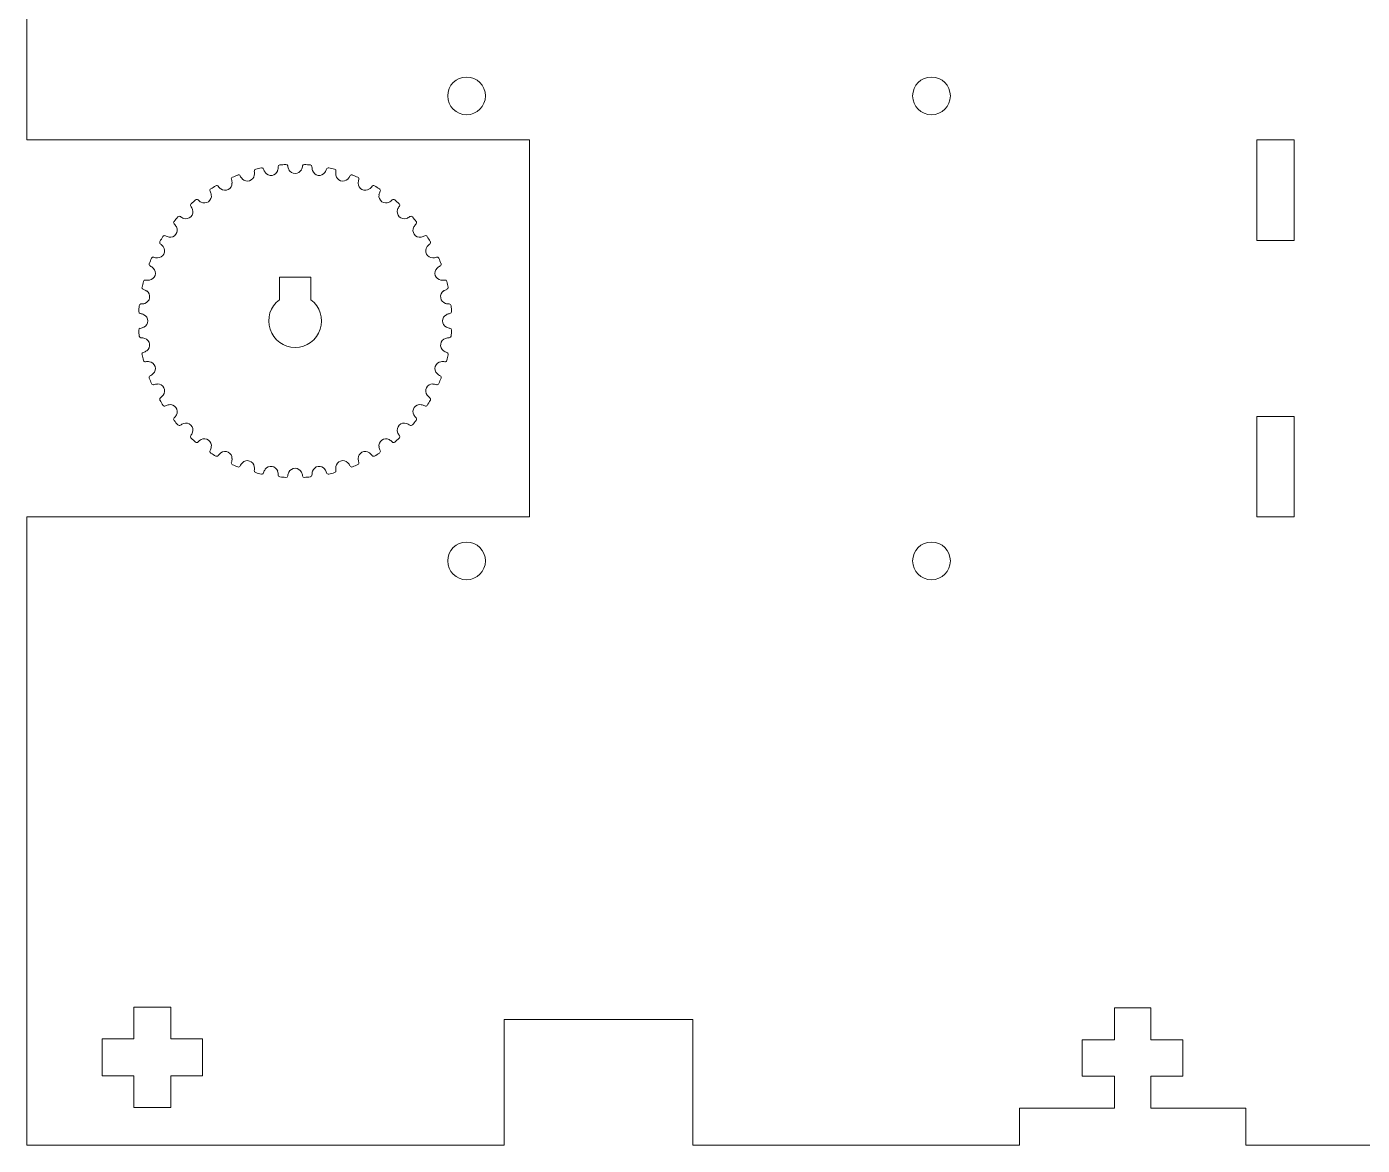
# Model space of a CAD drawing. Header units: millimetres. Extents: x -354 to 1300, y -263 to 109.
# Drawn here: x 1015.6 to 1121.8, y -166 to -77 of the extents above; entities that cross this region are included whole.
import ezdxf

# ---------------------------------------------------------------- set-up
doc = ezdxf.new("R2010")
doc.units = ezdxf.units.MM

msp = doc.modelspace()

# ---------------------------------------------------------------- linework, layer by layer
at = {"lineweight": 0}
for p, q in [((1015.56, 108.96), (1015.56, -86.04)), ((1015.56, -86.04), (1055.56, -86.04)), ((1055.56, -86.04), (1055.56, -116.04)), ((1113.46, -94.04), (1113.46, -86.04)), ((1113.46, -86.04), (1116.41, -86.04)), ((1116.41, -86.04), (1116.41, -94.04)), ((1116.41, -94.04), (1113.46, -94.04)), ((1035.67, -96.96), (1038.17, -96.96)), ((1035.67, -98.76), (1035.67, -96.96)), ((1038.17, -96.96), (1038.17, -98.76)), ((1113.46, -116.04), (1113.46, -108.04)), ((1113.46, -108.04), (1116.41, -108.04)), ((1116.41, -108.04), (1116.41, -116.04)), ((1055.56, -116.04), (1015.56, -116.04)), ((1015.56, -116.04), (1015.56, -166.04)), ((1116.41, -116.04), (1113.46, -116.04)), ((1024.08, -155.04), (1027.03, -155.04)), ((1024.08, -157.56), (1024.08, -155.04)), ((1027.03, -155.04), (1027.03, -157.56)), ((1102.11, -155.09), (1105.01, -155.09)), ((1102.11, -157.64), (1102.11, -155.09)), ((1105.01, -155.09), (1105.01, -157.64)), ((1053.56, -156.04), (1068.56, -156.04)), ((1053.56, -166.04), (1053.56, -156.04)), ((1068.56, -156.04), (1068.56, -166.04)), ((1021.56, -157.56), (1024.08, -157.56)), ((1021.56, -160.51), (1021.56, -157.56)), ((1027.03, -157.56), (1029.56, -157.56)), ((1029.56, -157.56), (1029.56, -160.51)), ((1099.56, -157.64), (1102.11, -157.64)), ((1099.56, -160.54), (1099.56, -157.64)), ((1105.01, -157.64), (1107.56, -157.64)), ((1107.56, -157.64), (1107.56, -160.54)), ((1024.08, -160.51), (1021.56, -160.51)), ((1024.08, -163.04), (1024.08, -160.51)), ((1029.56, -160.51), (1027.03, -160.51)), ((1027.03, -160.51), (1027.03, -163.04)), ((1102.11, -160.54), (1099.56, -160.54)), ((1102.11, -163.09), (1102.11, -160.54)), ((1107.56, -160.54), (1105.01, -160.54)), ((1105.01, -160.54), (1105.01, -163.09)), ((1027.03, -163.04), (1024.08, -163.04)), ((1094.56, -163.09), (1102.11, -163.09)), ((1094.56, -166.04), (1094.56, -163.09)), ((1105.01, -163.09), (1112.56, -163.09)), ((1112.56, -163.09), (1112.56, -166.04)), ((1015.56, -166.04), (1053.56, -166.04)), ((1068.56, -166.04), (1094.56, -166.04)), ((1112.56, -166.04), (1125.06, -166.04))]:
    msp.add_line(p, q, dxfattribs=at)
for centre in [(1050.56, -82.54), (1087.56, -82.54), (1050.56, -119.54), (1087.56, -119.54)]:
    msp.add_circle(centre, 1.5, dxfattribs=at)
for centre, radius, start, end in [((1034.57, -88.19), 1, 343.0108, 0.3953), ((1035.72, -88.18), 0.15, 95.5716, 180.3953), ((1036.92, -100.45), 12.47, 93.4284, 95.5716), ((1036.18, -88.14), 0.15, 8.6047, 93.4284), ((1037.32, -87.97), 1, 188.6047, 205.9892), ((1036.52, -87.97), 1, 334.0108, 351.3953), ((1037.66, -88.14), 0.15, 86.5716, 171.3953), ((1036.92, -100.45), 12.47, 84.4284, 86.5716), ((1038.11, -88.18), 0.15, 359.6047, 84.4284), ((1039.26, -88.19), 1, 179.6047, 196.9892), ((1031.99, -89.15), 0.15, 113.5716, 198.3953), ((1030.9, -89.51), 1, 1.0108, 18.3953), ((1036.92, -100.45), 12.47, 111.4284, 113.5716), ((1032.42, -88.97), 0.15, 26.6047, 111.4284), ((1033.44, -88.46), 1, 206.6047, 223.9892), ((1033.12, -88.77), 0.555, 223.9892, 352.0108), ((1033.82, -88.52), 0.15, 104.5716, 189.3953), ((1032.68, -88.7), 1, 352.0108, 9.3953), ((1036.92, -100.45), 12.47, 102.4284, 104.5716), ((1034.27, -88.41), 0.15, 17.6047, 102.4284), ((1035.36, -88.06), 1, 197.6047, 214.9892), ((1035, -88.32), 0.555, 214.9892, 343.0108), ((1036.92, -88.17), 0.555, 205.9892, 334.0108), ((1038.84, -88.32), 0.555, 196.9892, 325.0108), ((1038.47, -88.06), 1, 325.0108, 342.3953), ((1039.57, -88.41), 0.15, 77.5716, 162.3953), ((1036.92, -100.45), 12.47, 75.4284, 77.5716), ((1040.02, -88.52), 0.15, 350.6047, 75.4284), ((1041.15, -88.7), 1, 170.6047, 187.9892), ((1040.71, -88.77), 0.555, 187.9892, 316.0108), ((1040.39, -88.46), 1, 316.0108, 333.3953), ((1041.42, -88.97), 0.15, 68.5716, 153.3953), ((1036.92, -100.45), 12.47, 66.4284, 68.5716), ((1041.85, -89.15), 0.15, 341.6047, 66.4284), ((1042.94, -89.51), 1, 161.6047, 178.9892), ((1030.28, -90.06), 0.15, 122.5716, 207.3953), ((1029.26, -90.59), 1, 10.0108, 27.3953), ((1036.92, -100.45), 12.47, 120.4284, 122.5716), ((1030.68, -89.82), 0.15, 35.6047, 120.4284), ((1031.61, -89.15), 1, 215.6047, 232.9892), ((1031.34, -89.5), 0.555, 232.9892, 1.0108), ((1042.49, -89.5), 0.555, 178.9892, 307.0108), ((1042.23, -89.15), 1, 307.0108, 324.3953), ((1043.16, -89.82), 0.15, 59.5716, 144.3953), ((1036.92, -100.45), 12.47, 57.4284, 59.5716), ((1044.57, -90.59), 1, 152.6047, 169.9892), ((1043.55, -90.06), 0.15, 332.6047, 57.4284), ((1028.74, -91.22), 0.15, 131.5716, 216.3953), ((1027.81, -91.91), 1, 19.0108, 36.3953), ((1036.92, -100.45), 12.47, 129.4284, 131.5716), ((1029.09, -90.93), 0.15, 44.6047, 129.4284), ((1029.91, -90.12), 1, 224.6047, 241.9892), ((1029.7, -90.51), 0.555, 241.9892, 10.0108), ((1044.14, -90.51), 0.555, 169.9892, 298.0108), ((1043.93, -90.12), 1, 298.0108, 315.3953), ((1044.75, -90.93), 0.15, 50.5716, 135.3953), ((1036.92, -100.45), 12.47, 48.4284, 50.5716), ((1046.02, -91.91), 1, 143.6047, 160.9892), ((1045.1, -91.22), 0.15, 323.6047, 48.4284), ((1036.92, -100.45), 12.47, 138.4284, 140.5716), ((1027.7, -92.27), 0.15, 53.6047, 138.4284), ((1028.38, -91.34), 1, 233.6047, 250.9892), ((1028.23, -91.76), 0.555, 250.9892, 19.0108), ((1045.6, -91.76), 0.555, 160.9892, 289.0108), ((1045.46, -91.34), 1, 289.0108, 306.3953), ((1046.14, -92.27), 0.15, 41.5716, 126.3953), ((1036.92, -100.45), 12.47, 39.4284, 41.5716), ((1026.98, -93.23), 0.555, 259.9892, 28.0108), ((1027.4, -92.62), 0.15, 140.5716, 225.3953), ((1026.59, -93.44), 1, 28.0108, 45.3953), ((1046.85, -93.23), 0.555, 151.9892, 280.0108), ((1047.25, -93.44), 1, 134.6047, 151.9892), ((1046.44, -92.62), 0.15, 314.6047, 39.4284), ((1025.98, -94.87), 0.555, 268.9892, 37.0108), ((1026.29, -94.2), 0.15, 149.5716, 234.3953), ((1036.92, -100.45), 12.48, 147.4284, 149.5716), ((1025.62, -95.14), 1, 37.0108, 54.3953), ((1026.53, -93.81), 0.15, 62.6047, 147.4284), ((1027.06, -92.79), 1, 242.6047, 259.9892), ((1046.78, -92.79), 1, 280.0108, 297.3953), ((1047.3, -93.81), 0.15, 32.5716, 117.3953), ((1047.86, -94.87), 0.555, 142.9892, 271.0108), ((1048.22, -95.14), 1, 125.6047, 142.9892), ((1036.92, -100.45), 12.47, 30.4284, 32.5716), ((1047.55, -94.2), 0.15, 305.6047, 30.4284), ((1036.92, -100.45), 12.47, 156.4284, 158.5716), ((1025.62, -95.52), 0.15, 71.6047, 156.4284), ((1025.98, -94.43), 1, 251.6047, 268.9892), ((1047.85, -94.43), 1, 271.0108, 288.3953), ((1048.21, -95.52), 0.15, 23.5716, 108.3953), ((1036.92, -100.45), 12.47, 21.4284, 23.5716), ((1025.45, -95.94), 0.15, 158.5716, 243.3953), ((1025.24, -96.65), 0.555, 277.9892, 46.0108), ((1024.93, -96.97), 1, 46.0108, 63.3953), ((1048.6, -96.65), 0.555, 133.9892, 262.0108), ((1048.91, -96.97), 1, 116.6047, 133.9892), ((1048.39, -95.94), 0.15, 296.6047, 21.4284), ((1024.88, -97.79), 0.15, 167.5716, 252.3953), ((1036.92, -100.45), 12.47, 165.4284, 167.5716), ((1024.99, -97.34), 0.15, 80.6047, 165.4284), ((1025.18, -96.21), 1, 260.6047, 277.9892), ((1048.66, -96.21), 1, 262.0108, 279.3953), ((1048.85, -97.34), 0.15, 14.5716, 99.3953), ((1036.92, -100.45), 12.47, 12.4284, 14.5716), ((1048.95, -97.79), 0.15, 287.6047, 12.4284), ((1024.53, -98.89), 1, 55.0108, 72.3953), ((1024.79, -98.52), 0.555, 286.9892, 55.0108), ((1036.92, -100.45), 2.1, 126.5296, 53.4704), ((1049.05, -98.52), 0.555, 124.9892, 253.0108), ((1049.3, -98.89), 1, 107.6047, 124.9892), ((1036.92, -100.45), 12.47, 174.4284, 176.5716), ((1024.62, -99.71), 0.15, 176.5716, 261.3953), ((1024.65, -99.25), 0.15, 89.6047, 174.4284), ((1024.44, -100.85), 1, 64.0108, 81.3953), ((1024.66, -98.1), 1, 269.6047, 286.9892), ((1049.18, -98.1), 1, 253.0108, 270.3953), ((1049.39, -100.85), 1, 98.6047, 115.9892), ((1049.18, -99.25), 0.15, 5.5716, 90.3953), ((1049.22, -99.71), 0.15, 278.6047, 3.4284), ((1036.92, -100.45), 12.47, 3.4284, 5.5716), ((1024.44, -100.05), 1, 278.6047, 295.9892), ((1024.64, -100.45), 0.555, 295.9892, 64.0108), ((1049.2, -100.45), 0.555, 115.9892, 244.0108), ((1049.39, -100.05), 1, 244.0108, 261.3953), ((1024.62, -101.18), 0.15, 98.6047, 183.4284), ((1036.92, -100.45), 12.47, 183.4284, 185.5716), ((1024.65, -101.64), 0.15, 185.5716, 270.3953), ((1024.66, -102.79), 1, 73.0108, 90.3953), ((1024.79, -102.37), 0.555, 304.9892, 73.0108), ((1049.05, -102.37), 0.555, 106.9892, 235.0108), ((1049.18, -102.79), 1, 89.6047, 106.9892), ((1049.18, -101.64), 0.15, 269.6047, 354.4284), ((1049.22, -101.18), 0.15, 356.5716, 81.3953), ((1036.92, -100.45), 12.47, 354.4284, 356.5716), ((1024.88, -103.1), 0.15, 107.6047, 192.4284), ((1024.53, -102), 1, 287.6047, 304.9892), ((1049.3, -102), 1, 235.0108, 252.3953), ((1048.95, -103.1), 0.15, 347.5716, 72.3953), ((1036.92, -100.45), 12.47, 192.4284, 194.5716), ((1024.99, -103.55), 0.15, 194.5716, 279.3953), ((1025.18, -104.68), 1, 82.0108, 99.3953), ((1025.24, -104.24), 0.555, 313.9892, 82.0108), ((1048.6, -104.24), 0.555, 97.9892, 226.0108), ((1048.66, -104.68), 1, 80.6047, 97.9892), ((1048.85, -103.55), 0.15, 260.6047, 345.4284), ((1036.92, -100.45), 12.47, 345.4284, 347.5716), ((1025.45, -104.95), 0.15, 116.6047, 201.4284), ((1036.92, -100.45), 12.47, 201.4284, 203.5716), ((1024.93, -103.92), 1, 296.6047, 313.9892), ((1048.91, -103.92), 1, 226.0108, 243.3953), ((1036.92, -100.45), 12.47, 336.4284, 338.5716), ((1048.39, -104.95), 0.15, 338.5716, 63.3953), ((1025.62, -105.37), 0.15, 203.5716, 288.3953), ((1025.98, -106.47), 1, 91.0108, 108.3953), ((1025.98, -106.02), 0.555, 322.9892, 91.0108), ((1047.86, -106.02), 0.555, 88.9892, 217.0108), ((1047.85, -106.47), 1, 71.6047, 88.9892), ((1048.21, -105.37), 0.15, 251.6047, 336.4284), ((1026.29, -106.69), 0.15, 125.6047, 210.4284), ((1036.92, -100.45), 12.47, 210.4284, 212.5716), ((1025.62, -105.75), 1, 305.6047, 322.9892), ((1026.53, -107.08), 0.15, 212.5716, 297.3953), ((1027.06, -108.1), 1, 100.0108, 117.3953), ((1026.98, -107.66), 0.555, 331.9892, 100.0108), ((1046.85, -107.66), 0.555, 79.9892, 208.0108), ((1046.78, -108.1), 1, 62.6047, 79.9892), ((1047.3, -107.08), 0.15, 242.6047, 327.4284), ((1048.22, -105.75), 1, 217.0108, 234.3953), ((1036.92, -100.45), 12.47, 327.4284, 329.5716), ((1047.55, -106.69), 0.15, 329.5716, 54.3953), ((1027.4, -108.27), 0.15, 134.6047, 219.4284), ((1036.92, -100.45), 12.47, 219.4284, 221.5716), ((1026.59, -107.45), 1, 314.6047, 331.9892), ((1036.92, -100.45), 12.47, 318.4284, 320.5716), ((1047.25, -107.45), 1, 208.0108, 225.3953), ((1046.44, -108.27), 0.15, 320.5716, 45.3953), ((1027.7, -108.62), 0.15, 221.5716, 306.3953), ((1028.38, -109.55), 1, 109.0108, 126.3953), ((1028.23, -109.13), 0.555, 340.9892, 109.0108), ((1027.81, -108.98), 1, 323.6047, 340.9892), ((1045.6, -109.13), 0.555, 70.9892, 199.0108), ((1046.02, -108.98), 1, 199.0108, 216.3953), ((1045.46, -109.55), 1, 53.6047, 70.9892), ((1046.14, -108.62), 0.15, 233.6047, 318.4284), ((1028.74, -109.67), 0.15, 143.6047, 228.4284), ((1036.92, -100.45), 12.47, 228.4284, 230.5716), ((1029.09, -109.97), 0.15, 230.5716, 315.3953), ((1029.91, -110.77), 1, 118.0108, 135.3953), ((1029.7, -110.38), 0.555, 349.9892, 118.0108), ((1029.26, -110.3), 1, 332.6047, 349.9892), ((1044.14, -110.38), 0.555, 61.9892, 190.0108), ((1044.57, -110.3), 1, 190.0108, 207.3953), ((1043.93, -110.77), 1, 44.6047, 61.9892), ((1044.75, -109.97), 0.15, 224.6047, 309.4284), ((1036.92, -100.45), 12.47, 309.4284, 311.5716), ((1045.1, -109.67), 0.15, 311.5716, 36.3953), ((1030.28, -110.83), 0.15, 152.6047, 237.4284), ((1036.92, -100.45), 12.47, 237.4284, 239.5716), ((1030.68, -111.07), 0.15, 239.5716, 324.3953), ((1031.61, -111.74), 1, 127.0108, 144.3953), ((1031.34, -111.39), 0.555, 358.9892, 127.0108), ((1030.9, -111.38), 1, 341.6047, 358.9892), ((1033.12, -112.12), 0.555, 7.9892, 136.0108), ((1040.71, -112.12), 0.555, 43.9892, 172.0108), ((1042.49, -111.39), 0.555, 52.9892, 181.0108), ((1042.94, -111.38), 1, 181.0108, 198.3953), ((1042.23, -111.74), 1, 35.6047, 52.9892), ((1043.16, -111.07), 0.15, 215.6047, 300.4284), ((1036.92, -100.45), 12.47, 300.4284, 302.5716), ((1043.55, -110.83), 0.15, 302.5716, 27.3953), ((1031.99, -111.74), 0.15, 161.6047, 246.4284), ((1036.92, -100.45), 12.48, 246.4284, 248.5716), ((1032.42, -111.92), 0.15, 248.5716, 333.3953), ((1033.44, -112.43), 1, 136.0108, 153.3953), ((1032.68, -112.19), 1, 350.6047, 7.9892), ((1033.82, -112.37), 0.15, 170.6047, 255.4284), ((1036.92, -100.45), 12.47, 255.4284, 257.5716), ((1034.27, -112.48), 0.15, 257.5716, 342.3953), ((1035.36, -112.83), 1, 145.0108, 162.3953), ((1035, -112.57), 0.555, 16.9892, 145.0108), ((1034.57, -112.7), 1, 359.6047, 16.9892), ((1037.32, -112.92), 1, 154.0108, 171.3953), ((1036.92, -112.73), 0.555, 25.9892, 154.0108), ((1036.52, -112.92), 1, 8.6047, 25.9892), ((1039.26, -112.7), 1, 163.0108, 180.3953), ((1038.84, -112.57), 0.555, 34.9892, 163.0108), ((1038.47, -112.83), 1, 17.6047, 34.9892), ((1039.57, -112.48), 0.15, 197.6047, 282.4284), ((1036.92, -100.45), 12.47, 282.4284, 284.5716), ((1040.02, -112.37), 0.15, 284.5716, 9.3953), ((1041.15, -112.19), 1, 172.0108, 189.3953), ((1040.39, -112.43), 1, 26.6047, 43.9892), ((1041.42, -111.92), 0.15, 206.6047, 291.4284), ((1036.92, -100.45), 12.47, 291.4284, 293.5716), ((1041.85, -111.74), 0.15, 293.5716, 18.3953), ((1035.72, -112.71), 0.15, 179.6047, 264.4284), ((1036.92, -100.45), 12.47, 264.4284, 266.5716), ((1036.18, -112.75), 0.15, 266.5716, 351.3953), ((1037.66, -112.75), 0.15, 188.6047, 273.4284), ((1036.92, -100.45), 12.47, 273.4284, 275.5716), ((1038.11, -112.71), 0.15, 275.5716, 0.3953)]:
    msp.add_arc(centre, radius, start, end, dxfattribs=at)

doc.saveas('drawing.dxf')
